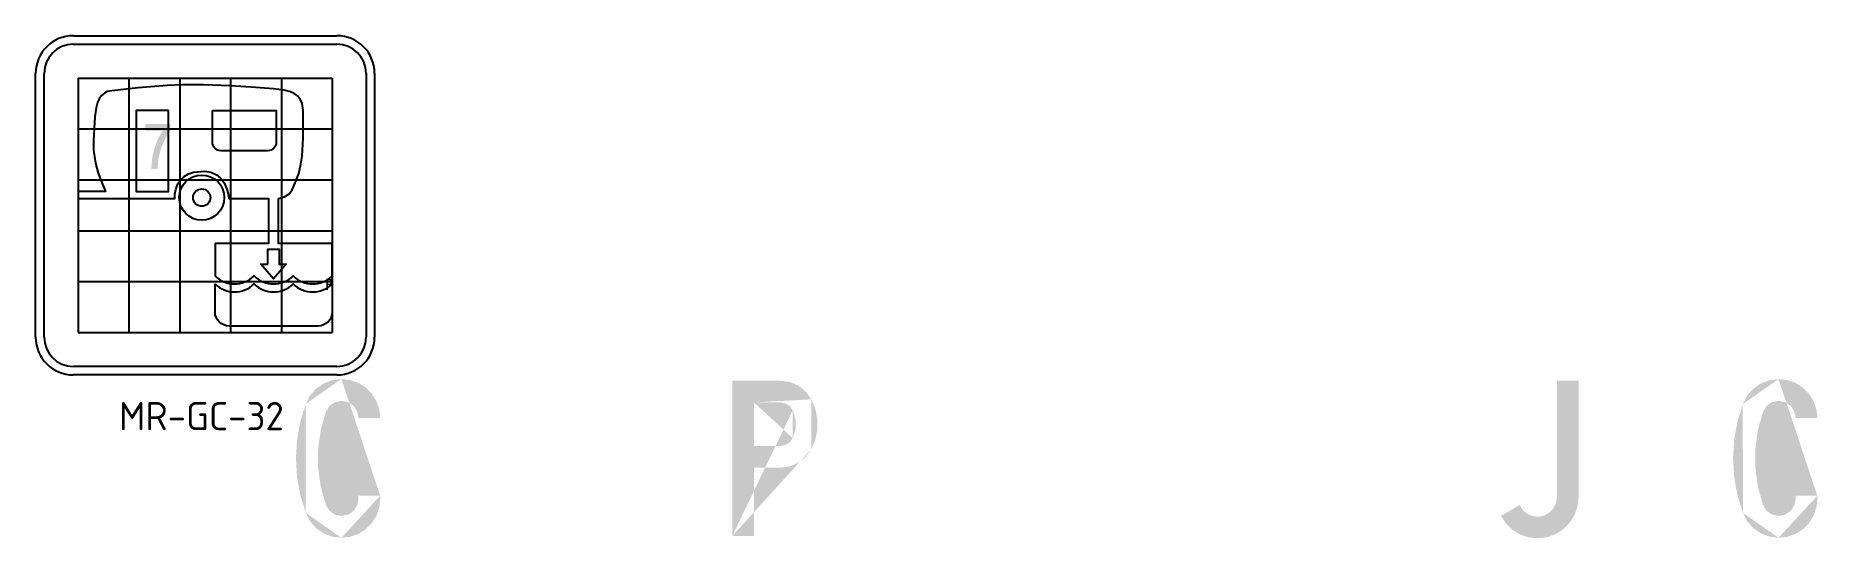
# Model space of a CAD drawing. Extents: x 132 to 1038, y -1303 to 266.
# Drawn here: x 132 to 763, y 88 to 266 of the extents above.
import ezdxf

# ---------------------------------------------------------------- set-up
doc = ezdxf.new("R2010")
doc.units = 0
doc.linetypes.add('CENTERX2', pattern=[101.6, 63.5, -12.7, 12.7, -12.7])
for name, color, linetype in [('GREEN', 84, 'CONTINUOUS'), ('GRID', 252, 'CONTINUOUS'), ('L35', 3, 'CONTINUOUS'), ('TBLK25', 1, 'CONTINUOUS')]:
    doc.layers.add(name, color=color, linetype=linetype)
doc.styles.add('HELV', font='helvs.shx')

msp = doc.modelspace()

# ---------------------------------------------------------------- hatches: boundary and pattern name
at = {"layer": 'GREEN'}
h = msp.add_hatch(color=256, dxfattribs=at)
h.paths.add_polyline_path([(254.47, 101.95), (254.44, 101.95)], flags=16)
edge = h.paths.add_edge_path()
edge.add_line((246.76, 103.05), (254.47, 103.05))
edge.add_line((254.47, 103.05), (254.47, 101.95))
edge.add_line((254.13, 98.88), (254.47, 101.95))
edge.add_line((254.13, 98.88), (253.13, 95.97))
edge.add_line((253.13, 95.97), (251.48, 93.36))
edge.add_line((251.48, 93.36), (249.31, 91.17))
edge.add_line((249.31, 91.17), (246.71, 89.52))
edge.add_line((246.71, 89.52), (243.8, 88.52))
edge.add_line((243.8, 88.52), (240.73, 88.18))
edge.add_line((240.73, 88.18), (237.48, 88.59))
edge.add_line((237.48, 88.59), (234.41, 89.75))
edge.add_line((234.41, 89.75), (231.73, 91.61))
edge.add_line((231.73, 91.61), (229.59, 94.08))
edge.add_line((229.59, 94.08), (228.1, 97))
edge.add_line((228.1, 97), (226.17, 103.26))
edge.add_line((226.17, 103.26), (225.01, 109.71))
edge.add_line((225.01, 109.71), (224.62, 116.25))
edge.add_line((224.62, 116.25), (225.01, 122.77))
edge.add_line((225.01, 122.77), (226.17, 129.22))
edge.add_line((226.17, 129.22), (228.1, 135.48))
edge.add_line((228.1, 135.48), (229.59, 138.39))
edge.add_line((229.59, 138.39), (231.73, 140.87))
edge.add_line((231.73, 140.87), (234.41, 142.72))
edge.add_line((234.41, 142.72), (237.48, 143.91))
edge.add_line((237.48, 143.91), (240.73, 144.3))
edge.add_line((240.73, 144.3), (243.8, 143.96))
edge.add_line((243.8, 143.96), (246.71, 142.96))
edge.add_line((246.71, 142.96), (249.31, 141.31))
edge.add_line((249.31, 141.31), (251.48, 139.14))
edge.add_line((251.48, 139.14), (253.13, 136.51))
edge.add_line((253.13, 136.51), (254.13, 133.6))
edge.add_line((254.13, 133.6), (254.47, 130.53))
edge.add_line((254.47, 130.53), (246.76, 130.53))
edge.add_line((246.76, 130.53), (246.32, 132.85))
edge.add_line((246.32, 132.85), (245.01, 134.84))
edge.add_line((245.01, 134.84), (243.05, 136.15))
edge.add_line((243.05, 136.15), (240.73, 136.59))
edge.add_line((240.73, 136.59), (238.41, 136.13))
edge.add_line((238.41, 136.13), (236.48, 134.76))
edge.add_line((236.48, 134.76), (235.24, 132.75))
edge.add_line((235.24, 132.75), (233.41, 126.28))
edge.add_line((233.41, 126.28), (232.48, 119.6))
edge.add_line((232.48, 119.6), (232.48, 112.88))
edge.add_line((232.48, 112.88), (233.41, 106.23))
edge.add_line((233.41, 106.23), (235.24, 99.76))
edge.add_line((235.24, 99.76), (236.48, 97.72))
edge.add_line((236.48, 97.72), (238.41, 96.38))
edge.add_line((238.41, 96.38), (240.73, 95.89))
edge.add_line((240.73, 95.89), (243.05, 96.35))
edge.add_line((243.05, 96.35), (245.01, 97.67))
edge.add_line((245.01, 97.67), (246.32, 99.63))
edge.add_line((246.32, 99.63), (246.76, 101.95))
edge.add_line((246.76, 101.95), (246.76, 103.05))
edge = h.paths.add_edge_path(flags=16)
edge.add_line((254.47, 103.05), (254.44, 103.05))
edge.add_line((240.73, 144.3), (240.7, 144.3))
edge.add_line((228.1, 135.48), (228.07, 135.48))
edge.add_line((228.1, 97), (228.07, 97))
edge.add_line((240.73, 88.18), (240.7, 88.18))
h = msp.add_hatch(color=256, dxfattribs=at)
h.paths.add_polyline_path([(396.13, 136.05), (396.1, 136.05)], flags=16)
edge = h.paths.add_edge_path(flags=17)
edge.add_line((386.77, 120.63), (386.77, 136.05))
edge.add_line((386.77, 136.05), (396.13, 136.05))
edge.add_line((397.88, 135.69), (396.13, 136.05))
edge.add_line((397.88, 135.69), (399.43, 134.73))
edge.add_line((399.43, 134.73), (400.51, 133.29))
edge.add_line((400.51, 133.29), (401.52, 130.04))
edge.add_line((401.52, 130.04), (401.52, 126.64))
edge.add_line((401.52, 126.64), (400.51, 123.39))
edge.add_line((400.51, 123.39), (399.43, 121.95))
edge.add_line((399.43, 121.95), (397.88, 120.99))
edge.add_line((397.88, 120.99), (396.13, 120.63))
edge.add_line((396.13, 120.63), (386.77, 120.63))
h.paths.add_polyline_path([(396.1, 143.73), (396.13, 143.73)], flags=16)
edge = h.paths.add_edge_path()
edge.add_line((386.77, 88.75), (379.09, 88.75))
edge.add_line((379.09, 88.75), (379.09, 143.73))
edge.add_line((379.09, 143.73), (396.13, 143.73))
edge.add_line((399.43, 143.29), (396.13, 143.73))
edge.add_line((399.43, 143.29), (402.52, 141.95))
edge.add_line((402.52, 141.95), (405.15, 139.86))
edge.add_line((405.15, 139.86), (407.11, 137.13))
edge.add_line((407.11, 137.13), (408.5, 133.75))
edge.add_line((408.5, 133.75), (409.22, 130.17))
edge.add_line((409.22, 130.17), (409.22, 126.51))
edge.add_line((409.22, 126.51), (408.5, 122.93))
edge.add_line((408.5, 122.93), (407.11, 119.55))
edge.add_line((407.11, 119.55), (405.15, 116.82))
edge.add_line((405.15, 116.82), (402.52, 114.73))
edge.add_line((402.52, 114.73), (399.43, 113.39))
edge.add_line((399.43, 113.39), (396.13, 112.95))
edge.add_line((396.13, 112.95), (386.77, 112.95))
edge.add_line((386.77, 112.95), (386.77, 88.75))
edge = h.paths.add_edge_path()
edge.add_line((386.77, 136.05), (386.75, 136.05))
edge.add_line((400.51, 123.39), (400.49, 123.39))
edge.add_line((400.51, 133.29), (400.49, 133.29))
edge.add_line((379.09, 88.75), (379.07, 88.75))
edge.add_line((407.11, 119.55), (407.08, 119.55))
edge.add_line((407.11, 137.13), (407.08, 137.13))
h = msp.add_hatch(color=256, dxfattribs=at)
h.paths.add_polyline_path([(396.13, 136.05), (396.1, 136.05)], flags=16)
edge = h.paths.add_edge_path(flags=17)
edge.add_line((386.77, 120.63), (386.77, 136.05))
edge.add_line((386.77, 136.05), (396.13, 136.05))
edge.add_line((397.88, 135.69), (396.13, 136.05))
edge.add_line((397.88, 135.69), (399.43, 134.73))
edge.add_line((399.43, 134.73), (400.51, 133.29))
edge.add_line((400.51, 133.29), (401.52, 130.04))
edge.add_line((401.52, 130.04), (401.52, 126.64))
edge.add_line((401.52, 126.64), (400.51, 123.39))
edge.add_line((400.51, 123.39), (399.43, 121.95))
edge.add_line((399.43, 121.95), (397.88, 120.99))
edge.add_line((397.88, 120.99), (396.13, 120.63))
edge.add_line((396.13, 120.63), (386.77, 120.63))
h.paths.add_polyline_path([(396.1, 143.73), (396.13, 143.73)], flags=16)
edge = h.paths.add_edge_path()
edge.add_line((386.77, 88.75), (379.09, 88.75))
edge.add_line((379.09, 88.75), (379.09, 143.73))
edge.add_line((379.09, 143.73), (396.13, 143.73))
edge.add_line((399.43, 143.29), (396.13, 143.73))
edge.add_line((399.43, 143.29), (402.52, 141.95))
edge.add_line((402.52, 141.95), (405.15, 139.86))
edge.add_line((405.15, 139.86), (407.11, 137.13))
edge.add_line((407.11, 137.13), (408.5, 133.75))
edge.add_line((408.5, 133.75), (409.22, 130.17))
edge.add_line((409.22, 130.17), (409.22, 126.51))
edge.add_line((409.22, 126.51), (408.5, 122.93))
edge.add_line((408.5, 122.93), (407.11, 119.55))
edge.add_line((407.11, 119.55), (405.15, 116.82))
edge.add_line((405.15, 116.82), (402.52, 114.73))
edge.add_line((402.52, 114.73), (399.43, 113.39))
edge.add_line((399.43, 113.39), (396.13, 112.95))
edge.add_line((396.13, 112.95), (386.77, 112.95))
edge.add_line((386.77, 112.95), (386.77, 88.75))
edge = h.paths.add_edge_path()
edge.add_line((386.77, 136.05), (386.75, 136.05))
edge.add_line((400.51, 123.39), (400.49, 123.39))
edge.add_line((400.51, 133.29), (400.49, 133.29))
edge.add_line((379.09, 88.75), (379.07, 88.75))
edge.add_line((407.11, 119.55), (407.08, 119.55))
edge.add_line((407.11, 137.13), (407.08, 137.13))
h = msp.add_hatch(color=256, dxfattribs=at)
h.paths.add_polyline_path([(671, 102.49), (670.98, 102.49)], flags=16)
edge = h.paths.add_edge_path()
edge.add_line((671, 143.73), (671, 102.49))
edge.add_line((670.67, 100.45), (671, 102.49))
edge.add_line((670.67, 100.45), (669.77, 98.57))
edge.add_line((669.77, 98.57), (668.32, 97.07))
edge.add_line((668.32, 97.07), (666.52, 96.04))
edge.add_line((666.52, 96.04), (664.48, 95.63))
edge.add_line((664.48, 95.63), (662.42, 95.84))
edge.add_line((662.42, 95.84), (660.51, 96.64))
edge.add_line((660.51, 96.64), (658.91, 97.98))
edge.add_line((658.91, 97.98), (657.81, 99.76))
edge.add_line((657.81, 99.76), (651.21, 95.89))
edge.add_line((651.21, 95.89), (652.99, 93.21))
edge.add_line((652.99, 93.21), (655.3, 90.97))
edge.add_line((655.3, 90.97), (658.06, 89.29))
edge.add_line((658.06, 89.29), (661.13, 88.29))
edge.add_line((661.13, 88.29), (664.35, 87.98))
edge.add_line((664.35, 87.98), (667.55, 88.36))
edge.add_line((667.55, 88.36), (670.56, 89.47))
edge.add_line((670.56, 89.47), (673.3, 91.2))
edge.add_line((673.3, 91.2), (675.56, 93.49))
edge.add_line((675.56, 93.49), (677.27, 96.25))
edge.add_line((677.27, 96.25), (678.32, 99.29))
edge.add_line((678.32, 99.29), (678.68, 102.49))
edge.add_line((678.68, 102.49), (678.68, 143.73))
edge.add_line((678.68, 143.73), (671, 143.73))
edge = h.paths.add_edge_path(flags=16)
edge.add_line((678.68, 102.49), (678.66, 102.49))
edge.add_line((678.68, 102.49), (678.66, 102.49))
edge = h.paths.add_edge_path(flags=16)
edge.add_line((657.81, 99.76), (657.78, 99.76))
h = msp.add_hatch(color=256, dxfattribs=at)
h.paths.add_polyline_path([(763.23, 101.95), (763.2, 101.95)], flags=16)
edge = h.paths.add_edge_path()
edge.add_line((755.55, 103.05), (763.23, 103.05))
edge.add_line((763.23, 103.05), (763.23, 101.95))
edge.add_line((762.89, 98.88), (763.23, 101.95))
edge.add_line((762.89, 98.88), (761.89, 95.97))
edge.add_line((761.89, 95.97), (760.26, 93.36))
edge.add_line((760.26, 93.36), (758.07, 91.17))
edge.add_line((758.07, 91.17), (755.47, 89.52))
edge.add_line((755.47, 89.52), (752.56, 88.52))
edge.add_line((752.56, 88.52), (749.49, 88.18))
edge.add_line((749.49, 88.18), (746.24, 88.59))
edge.add_line((746.24, 88.59), (743.2, 89.75))
edge.add_line((743.2, 89.75), (740.49, 91.61))
edge.add_line((740.49, 91.61), (738.35, 94.08))
edge.add_line((738.35, 94.08), (736.86, 97))
edge.add_line((736.86, 97), (734.93, 103.26))
edge.add_line((734.93, 103.26), (733.77, 109.71))
edge.add_line((733.77, 109.71), (733.38, 116.25))
edge.add_line((733.38, 116.25), (733.77, 122.77))
edge.add_line((733.77, 122.77), (734.93, 129.22))
edge.add_line((734.93, 129.22), (736.86, 135.48))
edge.add_line((736.86, 135.48), (738.35, 138.39))
edge.add_line((738.35, 138.39), (740.49, 140.87))
edge.add_line((740.49, 140.87), (743.2, 142.72))
edge.add_line((743.2, 142.72), (746.24, 143.91))
edge.add_line((746.24, 143.91), (749.49, 144.3))
edge.add_line((749.49, 144.3), (752.56, 143.96))
edge.add_line((752.56, 143.96), (755.47, 142.96))
edge.add_line((755.47, 142.96), (758.07, 141.31))
edge.add_line((758.07, 141.31), (760.26, 139.14))
edge.add_line((760.26, 139.14), (761.89, 136.51))
edge.add_line((761.89, 136.51), (762.89, 133.6))
edge.add_line((762.89, 133.6), (763.23, 130.53))
edge.add_line((763.23, 130.53), (755.55, 130.53))
edge.add_line((755.55, 130.53), (755.08, 132.85))
edge.add_line((755.08, 132.85), (753.77, 134.84))
edge.add_line((753.77, 134.84), (751.81, 136.15))
edge.add_line((751.81, 136.15), (749.49, 136.59))
edge.add_line((749.49, 136.59), (747.17, 136.13))
edge.add_line((747.17, 136.13), (745.24, 134.76))
edge.add_line((745.24, 134.76), (744, 132.75))
edge.add_line((744, 132.75), (742.17, 126.28))
edge.add_line((742.17, 126.28), (741.27, 119.6))
edge.add_line((741.27, 119.6), (741.27, 112.88))
edge.add_line((741.27, 112.88), (742.17, 106.23))
edge.add_line((742.17, 106.23), (744, 99.76))
edge.add_line((744, 99.76), (745.24, 97.72))
edge.add_line((745.24, 97.72), (747.17, 96.38))
edge.add_line((747.17, 96.38), (749.49, 95.89))
edge.add_line((749.49, 95.89), (751.81, 96.35))
edge.add_line((751.81, 96.35), (753.77, 97.67))
edge.add_line((753.77, 97.67), (755.08, 99.63))
edge.add_line((755.08, 99.63), (755.55, 101.95))
edge.add_line((755.55, 101.95), (755.55, 103.05))
edge = h.paths.add_edge_path(flags=16)
edge.add_line((763.23, 103.05), (763.2, 103.05))
edge.add_line((749.49, 144.3), (749.46, 144.3))
edge.add_line((736.86, 135.48), (736.83, 135.48))
edge.add_line((736.86, 97), (736.83, 97))
edge.add_line((749.49, 88.18), (749.46, 88.18))
at = {"layer": 'TBLK25', "linetype": 'CENTERX2'}
h = msp.add_hatch(color=256, dxfattribs=at)
h.paths.add_polyline_path([(175.68, 218.57), (175.67, 218.57)], flags=16)
edge = h.paths.add_edge_path()
edge.add_line((175.69, 219.04), (175.68, 218.57))
edge.add_line((173.44, 218.57), (175.68, 218.57))
edge.add_line((173.44, 218.57), (173.45, 219.07))
edge.add_line((173.45, 219.07), (173.47, 219.56))
edge.add_line((173.47, 219.56), (173.49, 220.06))
edge.add_line((173.49, 220.06), (173.52, 220.55))
edge.add_line((173.52, 220.55), (173.57, 221.05))
edge.add_line((173.57, 221.05), (173.63, 221.53))
edge.add_line((173.63, 221.53), (173.69, 222.03))
edge.add_line((173.69, 222.03), (173.77, 222.52))
edge.add_line((173.77, 222.52), (173.85, 223))
edge.add_line((173.85, 223), (173.94, 223.49))
edge.add_line((173.94, 223.49), (174.05, 223.97))
edge.add_line((174.05, 223.97), (174.16, 224.46))
edge.add_line((174.16, 224.46), (174.28, 224.94))
edge.add_line((174.28, 224.94), (174.41, 225.42))
edge.add_line((174.41, 225.42), (174.55, 225.89))
edge.add_line((174.55, 225.89), (174.7, 226.37))
edge.add_line((174.7, 226.37), (174.85, 226.84))
edge.add_line((174.85, 226.84), (175.02, 227.3))
edge.add_line((175.02, 227.3), (175.2, 227.76))
edge.add_line((175.2, 227.76), (175.39, 228.22))
edge.add_line((175.39, 228.22), (175.57, 228.68))
edge.add_line((175.57, 228.68), (175.78, 229.13))
edge.add_line((175.78, 229.13), (175.99, 229.58))
edge.add_line((175.99, 229.58), (176.21, 230.03))
edge.add_line((176.21, 230.03), (176.44, 230.46))
edge.add_line((176.44, 230.46), (176.67, 230.9))
edge.add_line((176.67, 230.9), (176.92, 231.33))
edge.add_line((176.92, 231.33), (177.18, 231.75))
edge.add_line((177.18, 231.75), (177.44, 232.17))
edge.add_line((177.44, 232.17), (171.36, 232.17))
edge.add_line((171.36, 232.17), (171.36, 234.57))
edge.add_line((171.36, 234.57), (180.16, 234.57))
edge.add_line((180.16, 234.57), (180.16, 232.17))
edge.add_line((180.16, 232.17), (179.88, 231.79))
edge.add_line((179.88, 231.79), (179.62, 231.4))
edge.add_line((179.62, 231.4), (179.36, 231.01))
edge.add_line((179.36, 231.01), (179.11, 230.61))
edge.add_line((179.11, 230.61), (178.87, 230.21))
edge.add_line((178.87, 230.21), (178.64, 229.8))
edge.add_line((178.64, 229.8), (178.41, 229.39))
edge.add_line((178.41, 229.39), (178.2, 228.97))
edge.add_line((178.2, 228.97), (177.99, 228.55))
edge.add_line((177.99, 228.55), (177.79, 228.13))
edge.add_line((177.79, 228.13), (177.6, 227.7))
edge.add_line((177.6, 227.7), (177.42, 227.27))
edge.add_line((177.42, 227.27), (177.24, 226.83))
edge.add_line((177.24, 226.83), (177.08, 226.39))
edge.add_line((177.08, 226.39), (176.92, 225.95))
edge.add_line((176.92, 225.95), (176.78, 225.5))
edge.add_line((176.78, 225.5), (176.64, 225.05))
edge.add_line((176.64, 225.05), (176.51, 224.6))
edge.add_line((176.51, 224.6), (176.39, 224.15))
edge.add_line((176.39, 224.15), (176.28, 223.69))
edge.add_line((176.28, 223.69), (176.18, 223.23))
edge.add_line((176.18, 223.23), (176.09, 222.77))
edge.add_line((176.09, 222.77), (176, 222.31))
edge.add_line((176, 222.31), (175.93, 221.85))
edge.add_line((175.93, 221.85), (175.87, 221.38))
edge.add_line((175.87, 221.38), (175.81, 220.92))
edge.add_line((175.81, 220.92), (175.76, 220.45))
edge.add_line((175.76, 220.45), (175.73, 219.98))
edge.add_line((175.73, 219.98), (175.7, 219.51))
edge.add_line((175.7, 219.51), (175.69, 219.04))
edge = h.paths.add_edge_path(flags=16)
edge.add_line((180.16, 232.17), (180.15, 232.17))
edge.add_line((173.44, 218.57), (173.43, 218.57))
h = msp.add_hatch(color=256, dxfattribs=at)
h.paths.add_polyline_path([(236.62, 179.23), (236.55, 179.23)], flags=0)
edge = h.paths.add_edge_path(flags=16)
edge.add_line((235.93, 178.1), (235.93, 179.23))
edge.add_line((235.93, 179.23), (236.62, 179.23))
edge.add_line((236.93, 179.04), (236.62, 179.23))
edge.add_line((236.93, 179.04), (236.99, 178.66))
edge.add_line((236.99, 178.66), (236.93, 178.35))
edge.add_line((236.93, 178.35), (236.62, 178.1))
edge.add_line((236.62, 178.1), (235.93, 178.1))
h.paths.add_polyline_path([(236.55, 179.79), (236.62, 179.79)], flags=16)
edge = h.paths.add_edge_path()
edge.add_line((235.93, 175.78), (235.36, 175.78))
edge.add_line((235.36, 175.78), (235.36, 179.79))
edge.add_line((235.36, 179.79), (236.62, 179.79))
edge.add_line((236.93, 179.73), (236.62, 179.79))
edge.add_line((236.93, 179.73), (237.24, 179.6))
edge.add_line((237.24, 179.6), (237.43, 179.35))
edge.add_line((237.43, 179.35), (237.56, 178.91))
edge.add_line((237.56, 178.91), (237.56, 178.47))
edge.add_line((237.56, 178.47), (237.43, 178.03))
edge.add_line((237.43, 178.03), (237.24, 177.78))
edge.add_line((237.24, 177.78), (236.93, 177.59))
edge.add_line((236.93, 177.59), (236.62, 177.53))
edge.add_line((236.62, 177.53), (235.93, 177.53))
edge.add_line((235.93, 177.53), (235.93, 175.78))

# ---------------------------------------------------------------- linework, layer by layer
at = {"layer": 'GRID'}
for p, q in [((147.47, 250.76), (147.47, 160.76)), ((147.47, 250.76), (237.47, 250.76)), ((165.47, 250.76), (165.47, 160.76)), ((183.47, 250.76), (183.47, 160.76)), ((201.47, 250.76), (201.47, 160.76)), ((219.47, 250.76), (219.47, 160.76)), ((237.47, 250.76), (237.47, 160.76)), ((147.47, 232.76), (237.47, 232.76)), ((147.47, 214.76), (237.47, 214.76)), ((147.47, 196.76), (237.47, 196.76)), ((147.47, 178.76), (237.47, 178.76)), ((147.47, 160.76), (237.47, 160.76))]:
    msp.add_line(p, q, dxfattribs=at)
at = {"layer": 'L35', "linetype": 'Continuous'}
for p, q in [((145.81, 265.76), (239.14, 265.76)), ((145.81, 262.76), (239.14, 262.76)), ((132.47, 159.09), (132.47, 252.43)), ((135.47, 159.09), (135.47, 252.43)), ((249.47, 252.43), (249.47, 159.09)), ((252.47, 252.43), (252.47, 159.09)), ((239.14, 148.76), (145.81, 148.76)), ((239.14, 145.76), (145.81, 145.76))]:
    msp.add_line(p, q, dxfattribs=at)
for points in [[(218.5, 208.15), (220.62, 208.71), (222.23, 209.83), (223.28, 211.23), (224.4, 213.68), (225.59, 217.04), (226.36, 220.26), (226.78, 223.13), (227.2, 229.5), (227.13, 239.37), (226.78, 241.75), (226.22, 243.01), (225.31, 244.34), (224.05, 245.25), (222.72, 245.95), (220.48, 246.51), (216.63, 247), (208.78, 247.56), (201.29, 247.98), (191.91, 248.4), (184.49, 248.4), (179.09, 248.19), (168.8, 247.35), (159.42, 246.3), (157.74, 246.02), (156.83, 245.46), (155.78, 244.55), (154.94, 243.43), (154.38, 242.1), (153.89, 240.28), (153.47, 237.06), (153.19, 233.07), (152.91, 228.38), (152.98, 225.09), (153.33, 222.99), (153.68, 220.61), (154.66, 217.18), (155.92, 213.82), (157.18, 210.67), (147.47, 210.67), (147.47, 208.15), (181.78, 208.15), (181.78, 209.74), (182.06, 211.35), (182.83, 213.31), (183.74, 214.78), (185.07, 215.9), (186.61, 216.95), (188.36, 217.44), (189.83, 217.65), (192.42, 217.79), (194.45, 217.44), (196.55, 216.53), (197.88, 215.41), (199.22, 213.73), (200.2, 211.49), (200.76, 209.18), (200.83, 208.15), (214.95, 208.15), (214.95, 192.31), (195.97, 192.31), (195.97, 180.82, 0.410199), (209.81, 180.82, 0.410199), (223.64, 180.82, 0.410199), (237.47, 180.82), (237.47, 192.31), (218.5, 192.31)], [(195.06, 239.3), (217.68, 239.3), (217.68, 228.07, -0.414214), (214.68, 225.07), (198.06, 225.07, -0.414214), (195.06, 228.07), (195.06, 239.3)], [(195.97, 177.98, 0.410199), (209.81, 177.98, 0.410199), (223.64, 177.98, 0.410199), (237.47, 177.98), (237.47, 168.06, -0.414214), (232.47, 163.06), (200.97, 163.06, -0.414214), (195.97, 168.06)]]:
    msp.add_lwpolyline(points, format="xyb", close=True, dxfattribs=at)
for points in [[(179.52, 239.3), (168.03, 239.3), (168.03, 210.67), (179.52, 210.67)], [(214.72, 184.95), (214.72, 190.26), (218.72, 190.26), (218.72, 184.95), (221.22, 184.95), (216.72, 179.77), (212.22, 184.95)]]:
    msp.add_lwpolyline(points, close=True, dxfattribs=at)
for radius in [7.98, 3.07]:
    msp.add_circle((191.28, 208.5), radius, dxfattribs=at)
for centre, radius, start, end in [((145.81, 252.43), 13.33, 90, 180), ((239.14, 252.43), 13.33, 0, 90), ((145.81, 252.43), 10.33, 90, 180), ((239.14, 252.43), 10.33, 0, 90), ((145.81, 159.09), 13.33, 180, 270), ((145.81, 159.09), 10.33, 180, 270), ((239.14, 159.09), 13.33, 270, 0), ((239.14, 159.09), 10.33, 270, 0)]:
    msp.add_arc(centre, radius, start, end, dxfattribs=at)

# ---------------------------------------------------------------- texts
at = {"layer": 'L35', "linetype": 'Continuous', "insert": (162.01, 136.21), "char_height": 10, "width": 198.5024, "attachment_point": 1, "style": 'HELV'}
msp.add_mtext('{\\Fiso3098b|c0;MR-GC-32}', dxfattribs=at)

doc.saveas('drawing.dxf')
